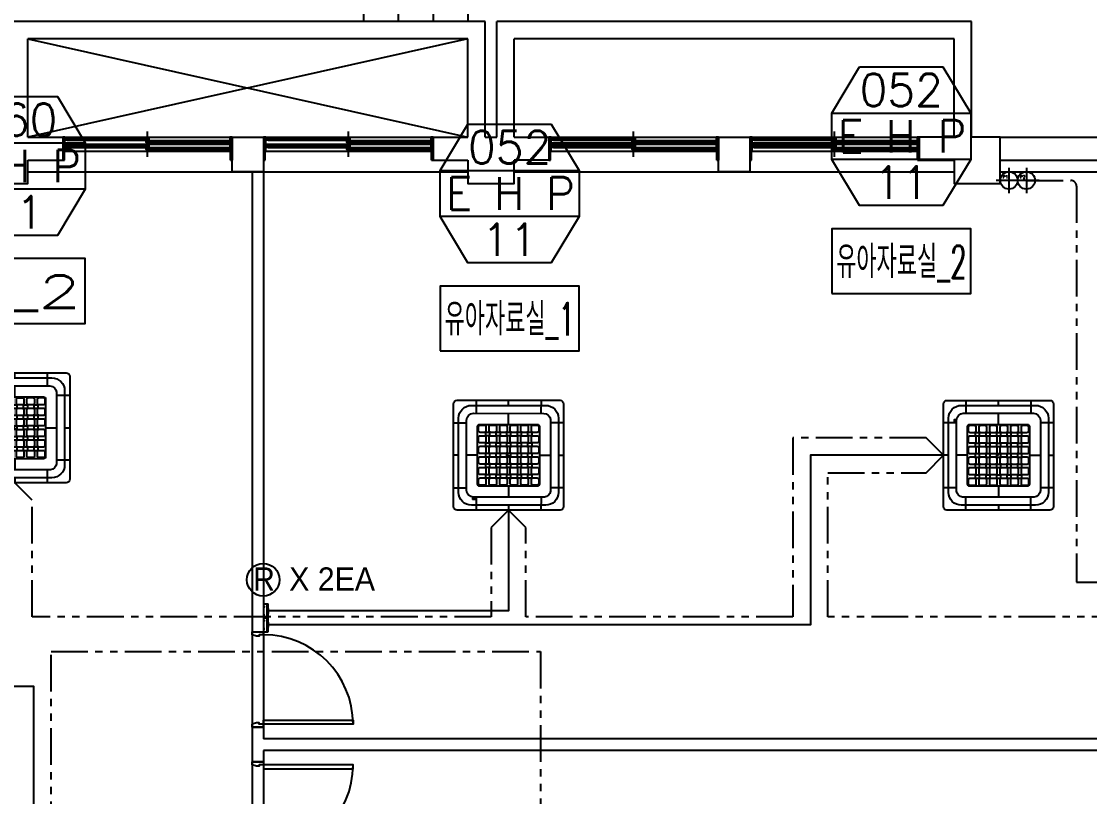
# Model space of a CAD drawing. Header units: millimetres. Extents: x -56261 to 196039, y 9480 to 100001.
# Drawn here: x 87526 to 96755, y 53479 to 60179 of the extents above; entities that cross this region are included whole.
import ezdxf
from ezdxf.enums import TextEntityAlignment as Align
from ezdxf.lldxf.tags import DXFTag

# ---------------------------------------------------------------- set-up
doc = ezdxf.new("R2010")
doc.units = ezdxf.units.MM
doc.linetypes.add('PHANTOM', pattern=[25, 20, -1, 1, -1, 1, -1])
doc.linetypes.add('PHANTOM2', pattern=[31.75, 15.875, -3.175, 3.175, -3.175, 3.175, -3.175])
for name, color, linetype in [('DVM_INDOOR', 7, 'Continuous'), ('DVM_INOUT_MARK', 2, 'Continuous'), ('DVM_INOUT_NAME', 7, 'Continuous'), ('DVM_LPIT', 3, 'Continuous'), ('PLAN', 9, 'Continuous'), ('SS-유선리모컨', 171, 'Continuous'), ('SS-제어선', 61, 'PHANTOM'), ('SS-통신선', 181, 'CENTER2')]:
    doc.layers.add(name, color=color, linetype=linetype)
doc.styles.add('DVM_DEFAULT', font='romans.shx', dxfattribs={"bigfont": 'whgtxt.shx'})
doc.styles.add('삼성전자', font='')
doc.styles.get('삼성전자').set_extended_font_data('Gulim')
tags = doc.linetypes.add('CENTER2', pattern=[28.575, 19.05, -3.175, 3.175, -3.175]).pattern_tags.tags
tags[10:11] = [DXFTag(74, 4), DXFTag(75, 0), DXFTag(340, '0'), DXFTag(46, 1.0), DXFTag(50, 0.0), DXFTag(44, 0.0), DXFTag(45, 0.0)]
tags[8:9] = [DXFTag(74, 4), DXFTag(75, 0), DXFTag(340, '0'), DXFTag(46, 1.0), DXFTag(50, 0.0), DXFTag(44, 0.0), DXFTag(45, 0.0)]
tags[6:7] = [DXFTag(74, 4), DXFTag(75, 0), DXFTag(340, '0'), DXFTag(46, 1.0), DXFTag(50, 0.0), DXFTag(44, 0.0), DXFTag(45, 0.0)]
tags[4:5] = [DXFTag(74, 4), DXFTag(75, 0), DXFTag(340, '0'), DXFTag(46, 1.0), DXFTag(50, 0.0), DXFTag(44, 0.0), DXFTag(45, 0.0)]

# ---------------------------------------------------------------- blocks, each defined once
blk = doc.blocks.new('PIPE_PIT')
at = {"layer": 'DVM_LPIT', "color": 0}
for p, q in [((0, 110), (0, -110)), ((110, 0), (-110, 0))]:
    blk.add_line(p, q, dxfattribs=at)
blk.add_circle((0, 0), 75, dxfattribs=at)
at = {"layer": 'DVM_LPIT', "color": 0, "style": 'DVM_DEFAULT', "width": 0.8}
for tag, p in [('$P', (-31.7, 8.5)), ('$N', (33.8, -38.2))]:
    blk.add_attdef(tag, text='', height=28, dxfattribs=at).set_placement(p, align=Align.BOTTOM_CENTER)
blk = doc.blocks.new('ID_C_G4_T')
at = {"layer": 'DVM_INDOOR', "color": 0}
for p, q in [((-279.7, 475), (-280.1, 362.7)), ((0, 431.1), (0, 475)), ((280.4, 475), (280, 362)), ((-475, 280.3), (-362.1, 280.3)), ((0, 268.3), (0, 362.3)), ((475, 280.3), (362.1, 280.3)), ((-267, 0), (-362.8, 0)), ((-431.3, 0), (-473.3, 0)), ((267.1, 0), (362.1, 0)), ((431.2, 0), (475, 0)), ((0, -267.1), (0.1, -362.1)), ((-475, -280.4), (-362.2, -280.4)), ((-280.1, -361.5), (-280.5, -475)), ((280.6, -362), (280.3, -475)), ((475, -280.4), (362.2, -280.4)), ((0.2, -431.2), (0.3, -475))]:
    blk.add_line(p, q, dxfattribs=at)
for points in [[(-444.7, 475), (445, 475, -0.414214), (475, 445), (475, -445, -0.414214), (445, -475), (-444.7, -475, -0.414214), (-474.7, -445), (-474.7, 445, -0.414214)], [(-321.3, 431.1), (321.2, 431.1, -0.414214), (431.2, 321.1), (431.2, -321.2, -0.414214), (321.2, -431.2), (-321.3, -431.2, -0.414214), (-431.3, -321.2), (-431.3, 321.1, -0.414214)], [(-304.1, 362.7), (304.1, 361.9, -0.356312), (362.1, 308.2), (362.1, -310, -0.324549), (309.3, -362.1), (-304.1, -362.1, -0.384731), (-362.8, -303.8), (-362.9, 304.1, -0.377296)], [(-267, 248.9, -0.414214), (-249, 267), (249, 267, -0.414214), (267, 248.9), (267, -248.9, -0.414214), (249, -267), (-249, -267, -0.414214), (-267, -248.9)], [(-258.9, 247.4, -0.414214), (-246.2, 260.2), (-207.7, 260.2, -0.414214), (-195, 247.4), (-195, 210.6, -0.414214), (-207.7, 197.8), (-246.2, 197.8, -0.414214), (-258.9, 210.6)], [(-197, 193.8, -0.414214), (-191.2, 199.5), (-170.3, 199.5, -0.414214), (-164.5, 193.8), (-164.5, 172.9, -0.414214), (-170.3, 167.1), (-191.2, 167.1, -0.414214), (-197, 172.9)], [(-167.8, 247.4, -0.414214), (-155.1, 260.2), (-116.6, 260.2, -0.414214), (-103.8, 247.4), (-103.8, 210.6, -0.414214), (-116.6, 197.8), (-155.1, 197.8, -0.414214), (-167.8, 210.6)], [(-105.7, 193.8, -0.414214), (-100, 199.6), (-79.1, 199.6, -0.414214), (-73.3, 193.8), (-73.3, 172.9, -0.414214), (-79.1, 167.1), (-100, 167.1, -0.414214), (-105.7, 172.9)], [(-76.6, 247.5, -0.414214), (-63.8, 260.3), (-25.4, 260.3, -0.414214), (-12.6, 247.5), (-12.6, 210.7, -0.414214), (-25.4, 197.9), (-63.8, 197.9, -0.414214), (-76.6, 210.7)], [(-14.5, 193.8, -0.414214), (-8.7, 199.5), (12.1, 199.5, -0.414214), (17.9, 193.8), (17.9, 172.9, -0.414214), (12.1, 167.1), (-8.7, 167.1, -0.414214), (-14.5, 172.9)], [(14.6, 247.5, -0.414214), (27.4, 260.3), (65.8, 260.3, -0.414214), (78.6, 247.5), (78.6, 210.7, -0.414214), (65.8, 197.9), (27.4, 197.9, -0.414214), (14.6, 210.7)], [(76.7, 193.8, -0.414214), (82.5, 199.5), (103.3, 199.5, -0.414214), (109.1, 193.8), (109.1, 172.9, -0.414214), (103.3, 167.1), (82.5, 167.1, -0.414214), (76.7, 172.9)], [(105.9, 247.8, -0.414214), (118.6, 260.5), (157.1, 260.5, -0.414214), (169.9, 247.8), (169.9, 210.9, -0.414214), (157.1, 198.2), (118.6, 198.2, -0.414214), (105.9, 210.9)], [(167.9, 193.8, -0.414214), (173.7, 199.6), (194.5, 199.6, -0.414214), (200.3, 193.8), (200.3, 172.9, -0.414214), (194.5, 167.1), (173.7, 167.1, -0.414214), (167.9, 172.9)], [(197, 247.8, -0.414214), (209.8, 260.5), (248.3, 260.5, -0.414214), (261, 247.8), (261, 210.9, -0.414214), (248.3, 198.2), (209.8, 198.2, -0.414214), (197, 210.9)], [(-258.9, 156.3, -0.414214), (-246.2, 169.1), (-207.7, 169.1, -0.414214), (-195, 156.3), (-195, 119.5, -0.414214), (-207.7, 106.7), (-246.2, 106.7, -0.414214), (-258.9, 119.5)], [(-197, 102.6, -0.414214), (-191.2, 108.3), (-170.3, 108.3, -0.414214), (-164.5, 102.6), (-164.5, 81.7, -0.414214), (-170.3, 75.9), (-191.2, 75.9, -0.414214), (-197, 81.7)], [(-167.8, 156.3, -0.414214), (-155.1, 169.1), (-116.6, 169.1, -0.414214), (-103.8, 156.3), (-103.8, 119.5, -0.414214), (-116.6, 106.7), (-155.1, 106.7, -0.414214), (-167.8, 119.5)], [(-105.7, 102.6, -0.414214), (-100, 108.4), (-79.1, 108.4, -0.414214), (-73.3, 102.6), (-73.3, 81.7, -0.414214), (-79.1, 75.9), (-100, 75.9, -0.414214), (-105.7, 81.7)], [(-76.6, 156.4, -0.414214), (-63.8, 169.1), (-25.4, 169.1, -0.414214), (-12.6, 156.4), (-12.6, 119.5, -0.414214), (-25.4, 106.8), (-63.8, 106.8, -0.414214), (-76.6, 119.5)], [(-14.5, 102.6, -0.414214), (-8.7, 108.3), (12.1, 108.3, -0.414214), (17.9, 102.6), (17.9, 81.7, -0.414214), (12.1, 75.9), (-8.7, 75.9, -0.414214), (-14.5, 81.7)], [(14.6, 156.4, -0.414214), (27.4, 169.1), (65.8, 169.1, -0.414214), (78.6, 156.4), (78.6, 119.5, -0.414214), (65.8, 106.8), (27.4, 106.8, -0.414214), (14.6, 119.5)], [(76.7, 102.6, -0.414214), (82.5, 108.3), (103.3, 108.3, -0.414214), (109.1, 102.6), (109.1, 81.7, -0.414214), (103.3, 75.9), (82.5, 75.9, -0.414214), (76.7, 81.7)], [(105.9, 156.7, -0.414214), (118.6, 169.4), (157.1, 169.4, -0.414214), (169.9, 156.7), (169.9, 119.8, -0.414214), (157.1, 107.1), (118.6, 107.1, -0.414214), (105.9, 119.8)], [(167.9, 102.6, -0.414214), (173.7, 108.4), (194.5, 108.4, -0.414214), (200.3, 102.6), (200.3, 81.7, -0.414214), (194.5, 75.9), (173.7, 75.9, -0.414214), (167.9, 81.7)], [(197, 156.7, -0.414214), (209.8, 169.4), (248.3, 169.4, -0.414214), (261, 156.7), (261, 119.8, -0.414214), (248.3, 107.1), (209.8, 107.1, -0.414214), (197, 119.8)], [(-259, 65, -0.414214), (-246.2, 77.7), (-207.7, 77.7, -0.414214), (-195, 65), (-195, 28.1, -0.414214), (-207.7, 15.4), (-246.2, 15.4, -0.414214), (-259, 28.1)], [(-197, 11.3, -0.414214), (-191.2, 17.1), (-170.3, 17.1, -0.414214), (-164.5, 11.3), (-164.5, -9.5, -0.414214), (-170.3, -15.3), (-191.2, -15.3, -0.414214), (-197, -9.5)], [(-167.8, 65, -0.414214), (-155.1, 77.7), (-116.6, 77.7, -0.414214), (-103.8, 65), (-103.8, 28.1, -0.414214), (-116.6, 15.4), (-155.1, 15.4, -0.414214), (-167.8, 28.1)], [(-105.8, 11.4, -0.414214), (-100, 17.2), (-79.1, 17.2, -0.414214), (-73.3, 11.4), (-73.3, -9.5, -0.414214), (-79.1, -15.3), (-100, -15.3, -0.414214), (-105.8, -9.5)], [(-76.6, 65.1, -0.414214), (-63.9, 77.8), (-25.4, 77.8, -0.414214), (-12.6, 65.1), (-12.6, 28.2, -0.414214), (-25.4, 15.5), (-63.9, 15.5, -0.414214), (-76.6, 28.2)], [(-14.6, 11.3, -0.414214), (-8.8, 17.1), (12.1, 17.1, -0.414214), (17.9, 11.3), (17.9, -9.5, -0.414214), (12.1, -15.3), (-8.8, -15.3, -0.414214), (-14.6, -9.5)], [(14.6, 65.1, -0.414214), (27.3, 77.8), (65.8, 77.8, -0.414214), (78.6, 65.1), (78.6, 28.2, -0.414214), (65.8, 15.5), (27.3, 15.5, -0.414214), (14.6, 28.2)], [(76.6, 11.3, -0.414214), (82.4, 17.1), (103.3, 17.1, -0.414214), (109.1, 11.3), (109.1, -9.5, -0.414214), (103.3, -15.3), (82.4, -15.3, -0.414214), (76.6, -9.5)], [(105.9, 65.3, -0.414214), (118.6, 78.1), (157.1, 78.1, -0.414214), (169.8, 65.3), (169.8, 28.5, -0.414214), (157.1, 15.7), (118.6, 15.7, -0.414214), (105.9, 28.5)], [(167.8, 11.4, -0.414214), (173.6, 17.2), (194.5, 17.2, -0.414214), (200.3, 11.4), (200.3, -9.5, -0.414214), (194.5, -15.3), (173.6, -15.3, -0.414214), (167.8, -9.5)], [(197, 65.3, -0.414214), (209.7, 78.1), (248.2, 78.1, -0.414214), (261, 65.3), (261, 28.5, -0.414214), (248.2, 15.7), (209.7, 15.7, -0.414214), (197, 28.5)], [(-259, -26.2, -0.414214), (-246.3, -13.5), (-207.8, -13.5, -0.414214), (-195, -26.2), (-195, -63.1, -0.414214), (-207.8, -75.8), (-246.3, -75.8, -0.414214), (-259, -63.1)], [(-197, -79.8, -0.414214), (-191.2, -74.1), (-170.3, -74.1, -0.414214), (-164.5, -79.8), (-164.5, -100.7, -0.414214), (-170.3, -106.5), (-191.2, -106.5, -0.414214), (-197, -100.7)], [(-167.9, -26.2, -0.414214), (-155.1, -13.5), (-116.6, -13.5, -0.414214), (-103.9, -26.2), (-103.9, -63.1, -0.414214), (-116.6, -75.8), (-155.1, -75.8, -0.414214), (-167.9, -63.1)], [(-105.7, -79.8, -0.414214), (-100, -74), (-79.1, -74, -0.414214), (-73.3, -79.8), (-73.3, -100.7, -0.414214), (-79.1, -106.5), (-100, -106.5, -0.414214), (-105.7, -100.7)], [(-76.7, -26.1, -0.414214), (-63.9, -13.4), (-25.4, -13.4, -0.414214), (-12.7, -26.1), (-12.7, -63, -0.414214), (-25.4, -75.7), (-63.9, -75.7, -0.414214), (-76.7, -63)], [(-14.5, -79.8, -0.414214), (-8.7, -74.1), (12.1, -74.1, -0.414214), (17.9, -79.8), (17.9, -100.7, -0.414214), (12.1, -106.5), (-8.7, -106.5, -0.414214), (-14.5, -100.7)], [(14.5, -26.1, -0.414214), (27.3, -13.4), (65.8, -13.4, -0.414214), (78.5, -26.1), (78.5, -63, -0.414214), (65.8, -75.7), (27.3, -75.7, -0.414214), (14.5, -63)], [(76.7, -79.8, -0.414214), (82.5, -74.1), (103.3, -74.1, -0.414214), (109.1, -79.8), (109.1, -100.7, -0.414214), (103.3, -106.5), (82.5, -106.5, -0.414214), (76.7, -100.7)], [(105.8, -25.9, -0.414214), (118.6, -13.1), (157.1, -13.1, -0.414214), (169.8, -25.9), (169.8, -62.7, -0.414214), (157.1, -75.5), (118.6, -75.5, -0.414214), (105.8, -62.7)], [(167.9, -79.8, -0.414214), (173.7, -74), (194.5, -74, -0.414214), (200.3, -79.8), (200.3, -100.7, -0.414214), (194.5, -106.5), (173.7, -106.5, -0.414214), (167.9, -100.7)], [(197, -25.9, -0.414214), (209.7, -13.1), (248.2, -13.1, -0.414214), (260.9, -25.9), (260.9, -62.7, -0.414214), (248.2, -75.5), (209.7, -75.5, -0.414214), (197, -62.7)], [(-258.9, -117.4, -0.414214), (-246.2, -104.6), (-207.7, -104.6, -0.414214), (-195, -117.4), (-195, -154.2, -0.414214), (-207.7, -167), (-246.2, -167, -0.414214), (-258.9, -154.2)], [(-197, -171, -0.414214), (-191.2, -165.3), (-170.3, -165.3, -0.414214), (-164.5, -171), (-164.5, -191.9, -0.414214), (-170.3, -197.7), (-191.2, -197.7, -0.414214), (-197, -191.9)], [(-167.8, -117.4, -0.414214), (-155.1, -104.6), (-116.6, -104.6, -0.414214), (-103.8, -117.4), (-103.8, -154.2, -0.414214), (-116.6, -167), (-155.1, -167, -0.414214), (-167.8, -154.2)], [(-105.7, -171, -0.414214), (-100, -165.2), (-79.1, -165.2, -0.414214), (-73.3, -171), (-73.3, -191.9, -0.414214), (-79.1, -197.7), (-100, -197.7, -0.414214), (-105.7, -191.9)], [(-76.6, -117.3, -0.414214), (-63.8, -104.5), (-25.4, -104.5, -0.414214), (-12.6, -117.3), (-12.6, -154.1, -0.414214), (-25.4, -166.9), (-63.8, -166.9, -0.414214), (-76.6, -154.1)], [(-14.5, -171, -0.414214), (-8.7, -165.3), (12.1, -165.3, -0.414214), (17.9, -171), (17.9, -191.9, -0.414214), (12.1, -197.7), (-8.7, -197.7, -0.414214), (-14.5, -191.9)], [(14.6, -117.3, -0.414214), (27.4, -104.5), (65.8, -104.5, -0.414214), (78.6, -117.3), (78.6, -154.1, -0.414214), (65.8, -166.9), (27.4, -166.9, -0.414214), (14.6, -154.1)], [(76.7, -171, -0.414214), (82.5, -165.3), (103.3, -165.3, -0.414214), (109.1, -171), (109.1, -191.9, -0.414214), (103.3, -197.7), (82.5, -197.7, -0.414214), (76.7, -191.9)], [(105.9, -117, -0.414214), (118.6, -104.3), (157.1, -104.3, -0.414214), (169.9, -117), (169.9, -153.9, -0.414214), (157.1, -166.6), (118.6, -166.6, -0.414214), (105.9, -153.9)], [(167.9, -171, -0.414214), (173.7, -165.2), (194.5, -165.2, -0.414214), (200.3, -171), (200.3, -191.9, -0.414214), (194.5, -197.7), (173.7, -197.7, -0.414214), (167.9, -191.9)], [(197, -117, -0.414214), (209.8, -104.3), (248.3, -104.3, -0.414214), (261, -117), (261, -153.9, -0.414214), (248.3, -166.6), (209.8, -166.6, -0.414214), (197, -153.9)], [(-258.9, -208.5, -0.414214), (-246.2, -195.7), (-207.7, -195.7, -0.414214), (-195, -208.5), (-195, -245.3, -0.414214), (-207.7, -258.1), (-246.2, -258.1, -0.414214), (-258.9, -245.3)], [(-167.8, -208.5, -0.414214), (-155.1, -195.7), (-116.6, -195.7, -0.414214), (-103.8, -208.5), (-103.8, -245.3, -0.414214), (-116.6, -258.1), (-155.1, -258.1, -0.414214), (-167.8, -245.3)], [(-76.6, -208.4, -0.414214), (-63.8, -195.7), (-25.4, -195.7, -0.414214), (-12.6, -208.4), (-12.6, -245.3, -0.414214), (-25.4, -258), (-63.8, -258, -0.414214), (-76.6, -245.3)], [(14.6, -208.4, -0.414214), (27.4, -195.7), (65.8, -195.7, -0.414214), (78.6, -208.4), (78.6, -245.3, -0.414214), (65.8, -258), (27.4, -258, -0.414214), (14.6, -245.3)], [(105.9, -208.1, -0.414214), (118.6, -195.4), (157.1, -195.4, -0.414214), (169.9, -208.1), (169.9, -245, -0.414214), (157.1, -257.7), (118.6, -257.7, -0.414214), (105.9, -245)], [(197, -208.1, -0.414214), (209.8, -195.4), (248.3, -195.4, -0.414214), (261, -208.1), (261, -245, -0.414214), (248.3, -257.7), (209.8, -257.7, -0.414214), (197, -245)], [(-308.3, -366, -0.414214), (-307.2, -364.9), (-289.3, -364.9, -0.414214), (-288.2, -366), (-288.2, -379.7, -0.414214), (-289.3, -380.8), (-307.2, -380.8, -0.414214), (-308.3, -379.7)]]:
    blk.add_lwpolyline(points, format="xyb", close=True, dxfattribs=at)
at = {"layer": 'DVM_INDOOR', "color": 252}
for points in [[(0, 0), (-14.6, 0)], [(0, 0), (0, -15.3)]]:
    blk.add_lwpolyline(points, dxfattribs=at)
blk = doc.blocks.new('INOUT_MARK')
at = {"layer": 'DVM_INOUT_MARK', "color": 0}
for p, q in [((-600, 1560), (600, 1560)), ((600, 1160), (-600, 1160))]:
    blk.add_line(p, q, dxfattribs=at)
blk.add_lwpolyline([(-360, 1960), (360, 1960), (600, 1560), (600, 1160), (360, 760), (-360, 760), (-600, 1160), (-600, 1560), (-360, 1960)], dxfattribs=at)
at = {"layer": 'DVM_INOUT_NAME'}
blk.add_lwpolyline([(-600, 0), (600, 0), (600, 560), (-600, 560)], close=True, dxfattribs=at)
at = {"layer": 'DVM_INOUT_MARK', "color": 0, "style": 'DVM_DEFAULT'}
for tag, p in [('CAP', (0, 1760)), ('NO', (0, 960))]:
    blk.add_attdef(tag, text='', height=280, dxfattribs=at).set_placement(p, align=Align.MIDDLE_CENTER)
for tag, width, p, p2 in [('MNAME', 0.53094, (-548.8, 1220.2), (562.6, 1220.2)), ('QTY', 0.517418, (709.7, 1220.2), (1089.2, 1220.2))]:
    blk.add_attdef(tag, text='', height=280, dxfattribs=dict(at, width=width)).set_placement(p, p2, align=Align.FIT)
at = {"layer": 'DVM_INOUT_NAME', "style": 'DVM_DEFAULT', "width": 1.097081}
blk.add_attdef('INAME', text='', height=280, dxfattribs=at).set_placement((-561.8, 134), (564.5, 134), align=Align.FIT)
blk = doc.blocks.new('유선리모컨-윗면도')
at = {"layer": 'SS-유선리모컨'}
for p, q in [((-152, 0), (-152, -92)), ((152, 0), (-152, 0)), ((-103, 0), (-103, -8)), ((-76, 0), (-76, -8)), ((76, 0), (76, -8)), ((103, 0), (103, -8)), ((152, 0), (152, -92)), ((152, -70), (-152, -70)), ((-116, -82), (-152, -82)), ((-144, -92), (-144, -82)), ((-116, -92), (-144, -92)), ((-97, -90), (-123, -90)), ((-116, -82), (-116, -95)), ((0, -85), (-116, -85)), ((-116, -87), (-105, -87)), ((-116, -93), (-105, -93)), ((116, -95), (-116, -95)), ((-105, -87), (-105, -93)), ((-105, -88), (-105, -93)), ((-101, -9), (-89, -9)), ((-89, -9), (-77, -9)), ((0, -85), (116, -85)), ((89, -9), (77, -9)), ((101, -9), (89, -9)), ((97, -90), (123, -90)), ((105, -87), (105, -93)), ((116, -87), (105, -87)), ((116, -93), (105, -93)), ((116, -82), (152, -82)), ((116, -82), (116, -95)), ((116, -92), (144, -92)), ((144, -92), (144, -82))]:
    blk.add_line(p, q, dxfattribs=at)
for centre, radius, start, end in [((-148, -92), 3, 180, 239.7113), ((-132, -64), 36, 239.7113, 262.5886), ((0, 1996), 2096, 266.2731, 270), ((0, 1996), 2100, 266.2731, 270), ((-101, -8), 1.5, 180, 270), ((-77, -8), 1.5, 270, 0), ((0, 1996), 2096, 270, 273.7269), ((0, 1996), 2100, 270, 273.7269), ((77, -8), 1.5, 180, 270), ((101, -8), 1.5, 270, 0), ((132, -64), 36, 277.4114, 300.2887), ((148, -92), 3, 300.2887, 0)]:
    blk.add_arc(centre, radius, start, end, dxfattribs=at)

msp = doc.modelspace()

# ---------------------------------------------------------------- linework, layer by layer
at = {"layer": 'PLAN'}
for p, q in [((90485.6, 60178.8), (90485.6, 61078.8)), ((90785.6, 60178.8), (90785.6, 61078.8)), ((91085.6, 60178.8), (91085.6, 61078.8)), ((91385.6, 60178.8), (91385.6, 61078.8)), ((91533.4, 60178.8), (87433.4, 60178.8)), ((91533.4, 59178.8), (91533.4, 60178.8)), ((95733.4, 60178.8), (91633.4, 60178.8)), ((91633.4, 59178.8), (91633.4, 60178.8)), ((95733.4, 59178.8), (95733.4, 60178.8)), ((91383.4, 60028.8), (87583.4, 60028.8)), ((87583.4, 59178.8), (87583.4, 60028.8)), ((91383.4, 60028.8), (87583.4, 59178.8)), ((87583.4, 60028.8), (91383.4, 59178.8)), ((91383.4, 59178.8), (91383.4, 60028.8)), ((95583.4, 60028.8), (91783.4, 60028.8)), ((91783.4, 59178.8), (91783.4, 60028.8)), ((95583.4, 59178.8), (95583.4, 60028.8)), ((87583.4, 59178.8), (91383.4, 59178.8)), ((87883.4, 59178.8), (87883.4, 58978.8)), ((87902.9, 59178.8), (89328.3, 59178.8)), ((87922.4, 59168.3), (88603.4, 59168.3)), ((87922.4, 59159.5), (88603.4, 59159.5)), ((88615.6, 59007.8), (88615.6, 59227.9)), ((89347.8, 59178.8), (89347.8, 58978.8)), ((89619, 59178.8), (89619, 58978.8)), ((89638.5, 59178.8), (91063.9, 59178.8)), ((89658, 59168.3), (90339, 59168.3)), ((89658, 59159.5), (90339, 59159.5)), ((90351.2, 59007.8), (90351.2, 59227.9)), ((91083.4, 59178.8), (91083.4, 58978.8)), ((91083.4, 58978.8), (91083.4, 59178.8)), ((91533.4, 59178.8), (91633.4, 59178.8)), ((91783.4, 59178.8), (92083.4, 59178.8)), ((92083.4, 59178.8), (92083.4, 58978.8)), ((92083.4, 59178.8), (92083.4, 58978.8)), ((92102.9, 59178.8), (93528.3, 59178.8)), ((92122.4, 59168.3), (92803.4, 59168.3)), ((92122.4, 59159.5), (92803.4, 59159.5)), ((92815.6, 59007.8), (92815.6, 59227.9)), ((93547.8, 59178.8), (93547.8, 58978.8)), ((93819, 59178.8), (93819, 58978.8)), ((93838.5, 59178.8), (95263.9, 59178.8)), ((93858, 59168.3), (94539, 59168.3)), ((93858, 59159.5), (94539, 59159.5)), ((94551.2, 59007.8), (94551.2, 59227.9)), ((95583.4, 59178.8), (95283.4, 59178.8)), ((95283.4, 59178.8), (95283.4, 58978.8)), ((95283.4, 59178.8), (95283.4, 58978.8)), ((95283.4, 58978.8), (95283.4, 59178.8)), ((95983.4, 59178.8), (99683.4, 59178.8)), ((87902.9, 59117.8), (89328.3, 59117.8)), ((87922.4, 59150.7), (88603.4, 59150.7)), ((87922.4, 59107.3), (88603.4, 59107.3)), ((87922.4, 59098.5), (88603.4, 59098.5)), ((87922.4, 59089.7), (88603.4, 59089.7)), ((88627.8, 59148.6), (89308.8, 59148.6)), ((88627.8, 59139.8), (89308.8, 59139.8)), ((88627.8, 59131), (89308.8, 59131)), ((88627.8, 59087.6), (89308.8, 59087.6)), ((88627.8, 59078.8), (89308.8, 59078.8)), ((88627.8, 59070), (89308.8, 59070)), ((89638.5, 59117.8), (91063.9, 59117.8)), ((89658, 59150.7), (90339, 59150.7)), ((89658, 59107.3), (90339, 59107.3)), ((89658, 59098.5), (90339, 59098.5)), ((89658, 59089.7), (90339, 59089.7)), ((90363.4, 59148.6), (91044.4, 59148.6)), ((90363.4, 59139.8), (91044.4, 59139.8)), ((90363.4, 59131), (91044.4, 59131)), ((90363.4, 59087.6), (91044.4, 59087.6)), ((90363.4, 59078.8), (91044.4, 59078.8)), ((90363.4, 59070), (91044.4, 59070)), ((92083.4, 59128.8), (93547.8, 59128.8)), ((92102.9, 59117.8), (93528.3, 59117.8)), ((92122.4, 59150.7), (92803.4, 59150.7)), ((92122.4, 59107.3), (92803.4, 59107.3)), ((92122.4, 59098.5), (92803.4, 59098.5)), ((92122.4, 59089.7), (92803.4, 59089.7)), ((92827.8, 59148.6), (93508.8, 59148.6)), ((92827.8, 59139.8), (93508.8, 59139.8)), ((92827.8, 59131), (93508.8, 59131)), ((92827.8, 59087.6), (93508.8, 59087.6)), ((92827.8, 59078.8), (93508.8, 59078.8)), ((92827.8, 59070), (93508.8, 59070)), ((93819, 59128.8), (95283.4, 59128.8)), ((93838.5, 59117.8), (95263.9, 59117.8)), ((93858, 59150.7), (94539, 59150.7)), ((93858, 59107.3), (94539, 59107.3)), ((93858, 59098.5), (94539, 59098.5)), ((93858, 59089.7), (94539, 59089.7)), ((94563.4, 59148.6), (95244.4, 59148.6)), ((94563.4, 59139.8), (95244.4, 59139.8)), ((94563.4, 59131), (95244.4, 59131)), ((94563.4, 59087.6), (95244.4, 59087.6)), ((94563.4, 59078.8), (95244.4, 59078.8)), ((94563.4, 59070), (95244.4, 59070)), ((87583.4, 58978.8), (87898, 58978.8)), ((87898, 58978.8), (87898, 59056.9)), ((87902.9, 59056.9), (89328.3, 59056.9)), ((89333.2, 58978.8), (89333.2, 59056.9)), ((89333.2, 58978.8), (89347.8, 58978.8)), ((89619, 58978.8), (89633.6, 58978.8)), ((89633.6, 58978.8), (89633.6, 59056.9)), ((89638.5, 59056.9), (91063.9, 59056.9)), ((91068.8, 58978.8), (91068.8, 59056.9)), ((91068.8, 58978.8), (91383.4, 58978.8)), ((92083.4, 58978.8), (91783.4, 58978.8)), ((92083.4, 58978.8), (92098, 58978.8)), ((92098, 58978.8), (92098, 59056.9)), ((92102.9, 59056.9), (93528.3, 59056.9)), ((93533.2, 58978.8), (93533.2, 59056.9)), ((93533.2, 58978.8), (93547.8, 58978.8)), ((93533.2, 58978.8), (93547.8, 58978.8)), ((93819, 58978.8), (93833.6, 58978.8)), ((93819, 58978.8), (93833.6, 58978.8)), ((93833.6, 58978.8), (93833.6, 59056.9)), ((93838.5, 59056.9), (95263.9, 59056.9)), ((95268.8, 58978.8), (95268.8, 59056.9)), ((95268.8, 58978.8), (95583.4, 58978.8)), ((95983.4, 58978.8), (99683.4, 58978.8)), ((87583.4, 58878.8), (91383.4, 58878.8)), ((89519, 58878.8), (89519, 48078.8)), ((89619, 58878.8), (89619, 53978.8)), ((91783.4, 58878.8), (95583.4, 58878.8)), ((95983.4, 58878.8), (98083.4, 58878.8)), ((89519, 54903.8), (89519, 54877.6)), ((89619, 54877.6), (89619, 54903.8)), ((89519, 54105.1), (89519, 54078.8)), ((89519, 54105.1), (89519, 54078.8)), ((89519, 54078.8), (89519, 54105.1)), ((89619, 54078.8), (89619, 54138.8)), ((89619, 54078.8), (89519, 54078.8)), ((99883.4, 53978.8), (89619, 53978.8)), ((99883.4, 53878.8), (89619, 53878.8)), ((89619, 53878.8), (89619, 48078.8)), ((89519, 53752.6), (89519, 53778.8)), ((89619, 53778.8), (89519, 53778.8)), ((89519, 53752.6), (89519, 53778.8)), ((89519, 53778.8), (89519, 53752.6)), ((89619, 53778.8), (89619, 53718.8))]:
    msp.add_line(p, q, dxfattribs=at)
for points in [[(87902.9, 59117.8), (87902.9, 59149.7), (87893.2, 59149.7), (87893.2, 59169.2), (87902.9, 59169.2), (87902.9, 59178.8), (87883.4, 59178.8), (87883.4, 59117.8), (87902.9, 59117.8)], [(89328.3, 59178.8), (89328.3, 59149.7), (89338, 59149.7), (89338, 59130.2), (89328.3, 59130.2), (89328.3, 59117.8), (89347.8, 59117.8), (89347.8, 59178.8), (89328.3, 59178.8)], [(89638.5, 59117.8), (89638.5, 59149.7), (89628.8, 59149.7), (89628.8, 59169.2), (89638.5, 59169.2), (89638.5, 59178.8), (89619, 59178.8), (89619, 59117.8), (89638.5, 59117.8)], [(91063.9, 59178.8), (91063.9, 59149.7), (91073.6, 59149.7), (91073.6, 59130.2), (91063.9, 59130.2), (91063.9, 59117.8), (91083.4, 59117.8), (91083.4, 59178.8), (91063.9, 59178.8)], [(92102.9, 59117.8), (92102.9, 59149.7), (92093.2, 59149.7), (92093.2, 59169.2), (92102.9, 59169.2), (92102.9, 59178.8), (92083.4, 59178.8), (92083.4, 59117.8), (92102.9, 59117.8)], [(93528.3, 59178.8), (93528.3, 59149.7), (93538, 59149.7), (93538, 59130.2), (93528.3, 59130.2), (93528.3, 59117.8), (93547.8, 59117.8), (93547.8, 59178.8), (93528.3, 59178.8)], [(93838.5, 59117.8), (93838.5, 59149.7), (93828.8, 59149.7), (93828.8, 59169.2), (93838.5, 59169.2), (93838.5, 59178.8), (93819, 59178.8), (93819, 59117.8), (93838.5, 59117.8)], [(95263.9, 59178.8), (95263.9, 59149.7), (95273.6, 59149.7), (95273.6, 59130.2), (95263.9, 59130.2), (95263.9, 59117.8), (95283.4, 59117.8), (95283.4, 59178.8), (95263.9, 59178.8)], [(95583.4, 58978.8), (95583.4, 58778.8), (95983.4, 58778.8), (95983.4, 59178.8), (95733.4, 59178.8)], [(87902.9, 59056.9), (87902.9, 59088.7), (87893.2, 59088.7), (87893.2, 59108.3), (87902.9, 59108.3), (87902.9, 59117.8), (87883.4, 59117.8), (87883.4, 59056.9), (87902.9, 59056.9)], [(89328.3, 59117.8), (89328.3, 59088.7), (89338, 59088.7), (89338, 59069.2), (89328.3, 59069.2), (89328.3, 59056.9), (89347.8, 59056.9), (89347.8, 59117.8), (89328.3, 59117.8)], [(89638.5, 59056.9), (89638.5, 59088.7), (89628.8, 59088.7), (89628.8, 59108.3), (89638.5, 59108.3), (89638.5, 59117.8), (89619, 59117.8), (89619, 59056.9), (89638.5, 59056.9)], [(91063.9, 59117.8), (91063.9, 59088.7), (91073.6, 59088.7), (91073.6, 59069.2), (91063.9, 59069.2), (91063.9, 59056.9), (91083.4, 59056.9), (91083.4, 59117.8), (91063.9, 59117.8)], [(92102.9, 59056.9), (92102.9, 59088.7), (92093.2, 59088.7), (92093.2, 59108.3), (92102.9, 59108.3), (92102.9, 59117.8), (92083.4, 59117.8), (92083.4, 59056.9), (92102.9, 59056.9)], [(93528.3, 59117.8), (93528.3, 59088.7), (93538, 59088.7), (93538, 59069.2), (93528.3, 59069.2), (93528.3, 59056.9), (93547.8, 59056.9), (93547.8, 59117.8), (93528.3, 59117.8)], [(93838.5, 59056.9), (93838.5, 59088.7), (93828.8, 59088.7), (93828.8, 59108.3), (93838.5, 59108.3), (93838.5, 59117.8), (93819, 59117.8), (93819, 59056.9), (93838.5, 59056.9)], [(95263.9, 59117.8), (95263.9, 59088.7), (95273.6, 59088.7), (95273.6, 59069.2), (95263.9, 59069.2), (95263.9, 59056.9), (95283.4, 59056.9), (95283.4, 59117.8), (95263.9, 59117.8)], [(87183.4, 58978.8), (87183.4, 58778.8), (87583.4, 58778.8), (87583.4, 58978.8)], [(91383.4, 58978.8), (91383.4, 58778.8), (91783.4, 58778.8), (91783.4, 58978.8)]]:
    msp.add_lwpolyline(points, dxfattribs=at)
for points in [[(87898, 59168.3), (87922.4, 59168.3), (87922.4, 59150.7), (87898, 59150.7)], [(88603.4, 59168.3), (88627.8, 59168.3), (88627.8, 59150.7), (88603.4, 59150.7)], [(89347.8, 59178.8), (89619, 59178.8), (89619, 58878.8), (89347.8, 58878.8)], [(89633.6, 59168.3), (89658, 59168.3), (89658, 59150.7), (89633.6, 59150.7)], [(90339, 59168.3), (90363.4, 59168.3), (90363.4, 59150.7), (90339, 59150.7)], [(92098, 59168.3), (92122.4, 59168.3), (92122.4, 59150.7), (92098, 59150.7)], [(92803.4, 59168.3), (92827.8, 59168.3), (92827.8, 59150.7), (92803.4, 59150.7)], [(93547.8, 59178.8), (93819, 59178.8), (93819, 58878.8), (93547.8, 58878.8)], [(93833.6, 59168.3), (93858, 59168.3), (93858, 59150.7), (93833.6, 59150.7)], [(94539, 59168.3), (94563.4, 59168.3), (94563.4, 59150.7), (94539, 59150.7)], [(87898, 59107.3), (87922.4, 59107.3), (87922.4, 59089.7), (87898, 59089.7)], [(88603.4, 59148.6), (88627.8, 59148.6), (88627.8, 59131), (88603.4, 59131)], [(88603.4, 59107.3), (88627.8, 59107.3), (88627.8, 59089.7), (88603.4, 59089.7)], [(88603.4, 59087.6), (88627.8, 59087.6), (88627.8, 59070), (88603.4, 59070)], [(89308.8, 59148.6), (89333.2, 59148.6), (89333.2, 59131), (89308.8, 59131)], [(89308.8, 59087.6), (89333.2, 59087.6), (89333.2, 59070), (89308.8, 59070)], [(89633.6, 59107.3), (89658, 59107.3), (89658, 59089.7), (89633.6, 59089.7)], [(90339, 59148.6), (90363.4, 59148.6), (90363.4, 59131), (90339, 59131)], [(90339, 59107.3), (90363.4, 59107.3), (90363.4, 59089.7), (90339, 59089.7)], [(90339, 59087.6), (90363.4, 59087.6), (90363.4, 59070), (90339, 59070)], [(91044.4, 59148.6), (91068.8, 59148.6), (91068.8, 59131), (91044.4, 59131)], [(91044.4, 59087.6), (91068.8, 59087.6), (91068.8, 59070), (91044.4, 59070)], [(92098, 59107.3), (92122.4, 59107.3), (92122.4, 59089.7), (92098, 59089.7)], [(92803.4, 59148.6), (92827.8, 59148.6), (92827.8, 59131), (92803.4, 59131)], [(92803.4, 59107.3), (92827.8, 59107.3), (92827.8, 59089.7), (92803.4, 59089.7)], [(92803.4, 59087.6), (92827.8, 59087.6), (92827.8, 59070), (92803.4, 59070)], [(93508.8, 59148.6), (93533.2, 59148.6), (93533.2, 59131), (93508.8, 59131)], [(93508.8, 59087.6), (93533.2, 59087.6), (93533.2, 59070), (93508.8, 59070)], [(93833.6, 59107.3), (93858, 59107.3), (93858, 59089.7), (93833.6, 59089.7)], [(94539, 59148.6), (94563.4, 59148.6), (94563.4, 59131), (94539, 59131)], [(94539, 59107.3), (94563.4, 59107.3), (94563.4, 59089.7), (94539, 59089.7)], [(94539, 59087.6), (94563.4, 59087.6), (94563.4, 59070), (94539, 59070)], [(95244.4, 59148.6), (95268.8, 59148.6), (95268.8, 59131), (95244.4, 59131)], [(95244.4, 59087.6), (95268.8, 59087.6), (95268.8, 59070), (95244.4, 59070)], [(89519, 54896.3), (89519, 54903.8), (89619, 54903.8), (89619, 54896.3), (89619, 54877.6), (89581.5, 54877.6), (89581.5, 54866.3), (89556.5, 54866.3), (89519, 54877.6), (89519, 54877.6)], [(89519, 54086.3), (89519, 54078.8), (89619, 54078.8), (89619, 54086.3), (89619, 54105.1), (89581.5, 54105.1), (89581.5, 54116.3), (89556.5, 54116.3), (89519, 54105.1), (89519, 54105.1)], [(89619, 54105.1), (89619, 54138.8), (90391.5, 54138.8), (90391.5, 54105.1)], [(89519, 53771.3), (89519, 53778.8), (89619, 53778.8), (89619, 53771.3), (89619, 53752.6), (89581.5, 53752.6), (89581.5, 53741.3), (89556.5, 53741.3), (89519, 53752.6), (89519, 53752.6)], [(89619, 53752.6), (89619, 53718.8), (90391.5, 53718.8), (90391.5, 53752.6)]]:
    msp.add_lwpolyline(points, close=True, dxfattribs=at)
for centre, start, end in [((89619, 54105.1), 0, 90), ((89619, 53752.6), 270, 0)]:
    msp.add_arc(centre, 772.5, start, end, dxfattribs=at)
at = {"layer": 'SS-유선리모컨', "color": 6, "linetype": 'ByBlock'}
msp.add_circle((89615.7, 55353.3), 140.7, dxfattribs=at)
at = {"layer": 'SS-제어선', "linetype": 'PHANTOM2', "ltscale": 20}
msp.add_lwpolyline([(96208.4, 58803.8), (96592.3, 58803.8, -0.414214), (96642.3, 58753.8), (96642.3, 55332), (101706.1, 55332)], format="xyb", dxfattribs=at)
for points in [[(97092, 55032), (94492.3, 55032), (94492.3, 56278.5), (95342.3, 56278.5), (95492.3, 56428.5), (95342.3, 56578.5), (94192.3, 56578.5), (94192.3, 55032), (91885.4, 55032), (91885.4, 55803.8), (91735.4, 55953.8), (91585.4, 55803.8), (91585.4, 55032), (87619.3, 55032), (87619.3, 56041.3), (87469.3, 56191.3)], [(87784.2, 50578.1), (87784.2, 54732), (92009.8, 54732), (92009.8, 51603.8)]]:
    msp.add_lwpolyline(points, dxfattribs=at)
at = {"layer": 'SS-통신선'}
for points in [[(95492.3, 56428.5), (94342.3, 56428.5), (94342.3, 54964), (89660.3, 54964)], [(91735.4, 55953.8), (91735.4, 55084.3), (89660.3, 55084.3)], [(87634.2, 50428.1), (87634.2, 54432), (83202.9, 54432), (83202.9, 50188.4)]]:
    msp.add_lwpolyline(points, dxfattribs=at)

# ---------------------------------------------------------------- block references
at = {"layer": 'DVM_INDOOR', "color": 2}
for p in [(87469, 56666.3), (91735.1, 56428.8)]:
    msp.add_blockref('ID_C_G4_T', p, dxfattribs=at)
at = {"layer": 'DVM_INDOOR', "color": 2, "rotation": 270}
msp.add_blockref('ID_C_G4_T', (95967.3, 56428.8), dxfattribs=at)
at = {"layer": 'DVM_INOUT_MARK'}
ref = msp.add_blockref('INOUT_MARK', (95127.5, 57826.1), dxfattribs=at)
ref.add_attrib('CAP', '052', dxfattribs={"color": 0, "height": 280, "style": 'DVM_DEFAULT'}).set_placement((95127.5, 59586.1), align=Align.MIDDLE_CENTER)
ref.add_attrib('MNAME', 'E H P', dxfattribs={"color": 0, "height": 280, "style": 'DVM_DEFAULT', "width": 0.967867}).set_placement((94578.7, 59046.2), (95690.1, 59046.2), align=Align.FIT)
ref.add_attrib('NO', '11', dxfattribs={"color": 0, "height": 280, "style": 'DVM_DEFAULT'}).set_placement((95127.5, 58786.1), align=Align.MIDDLE_CENTER)
ref.add_attrib('INAME', '유아자료실_2', dxfattribs={"layer": 'DVM_INOUT_NAME', "height": 280, "style": 'DVM_DEFAULT', "width": 0.478274}).set_placement((94565.6, 57960.1), (95692, 57960.1), align=Align.FIT)
ref = msp.add_blockref('INOUT_MARK', (87478.5, 57568.8), dxfattribs=at)
ref.add_attrib('CAP', '060', dxfattribs={"color": 0, "height": 280, "style": 'DVM_DEFAULT'}).set_placement((87478.5, 59328.8), align=Align.MIDDLE_CENTER)
ref.add_attrib('MNAME', 'E H P', dxfattribs={"color": 0, "height": 280, "style": 'DVM_DEFAULT', "width": 0.967867}).set_placement((86929.7, 58788.9), (88041.2, 58788.9), align=Align.FIT)
ref.add_attrib('NO', '11', dxfattribs={"color": 0, "height": 280, "style": 'DVM_DEFAULT'}).set_placement((87478.5, 58528.8), align=Align.MIDDLE_CENTER)
ref.add_attrib('INAME', '홀_2', dxfattribs={"layer": 'DVM_INOUT_NAME', "height": 280, "style": 'DVM_DEFAULT', "width": 1.240003}).set_placement((86916.7, 57702.8), (88043, 57702.8), align=Align.FIT)
ref = msp.add_blockref('INOUT_MARK', (91744.6, 57331.3), dxfattribs=at)
ref.add_attrib('CAP', '052', dxfattribs={"color": 0, "height": 280, "style": 'DVM_DEFAULT'}).set_placement((91744.6, 59091.3), align=Align.MIDDLE_CENTER)
ref.add_attrib('MNAME', 'E H P', dxfattribs={"color": 0, "height": 280, "style": 'DVM_DEFAULT', "width": 0.967867}).set_placement((91195.8, 58551.4), (92307.3, 58551.4), align=Align.FIT)
ref.add_attrib('NO', '11', dxfattribs={"color": 0, "height": 280, "style": 'DVM_DEFAULT'}).set_placement((91744.6, 58291.3), align=Align.MIDDLE_CENTER)
ref.add_attrib('INAME', '유아자료실_1', dxfattribs={"layer": 'DVM_INOUT_NAME', "height": 280, "style": 'DVM_DEFAULT', "width": 0.495093}).set_placement((91182.8, 57465.3), (92309.1, 57465.3), align=Align.FIT)
at = {"layer": 'DVM_LPIT', "color": 1}
ref = msp.add_blockref('PIPE_PIT', (96058.4, 58803.8), dxfattribs=at)
ref.add_attrib('$P', 'P1', dxfattribs={"color": 1, "height": 28, "style": 'DVM_DEFAULT', "width": 0.8}).set_placement((96026.7, 58812.3), align=Align.BOTTOM_CENTER)
at = {"layer": 'DVM_LPIT', "color": 2}
ref = msp.add_blockref('PIPE_PIT', (96208.4, 58803.8), dxfattribs=at)
ref.add_attrib('$P', 'P2', dxfattribs={"color": 2, "height": 28, "style": 'DVM_DEFAULT', "width": 0.8}).set_placement((96176.7, 58812.3), align=Align.BOTTOM_CENTER)
at = {"layer": 'SS-유선리모컨', "xscale": 0.3970593417918437, "yscale": 0.3970593417918437, "zscale": 0.3970593417918437, "rotation": 90}
for p in [(89619, 55084.3), (89619, 54964)]:
    msp.add_blockref('유선리모컨-윗면도', p, dxfattribs=at)

# ---------------------------------------------------------------- texts
at = {"layer": 'SS-유선리모컨', "color": 6, "linetype": 'ByBlock', "style": '삼성전자'}
for s, p in [('R', (89622.3, 55260)), ('X 2EA', (90210.7, 55260))]:
    msp.add_text(s, height=200, dxfattribs=at).set_placement(p, align=Align.CENTER)

doc.saveas('drawing.dxf')
